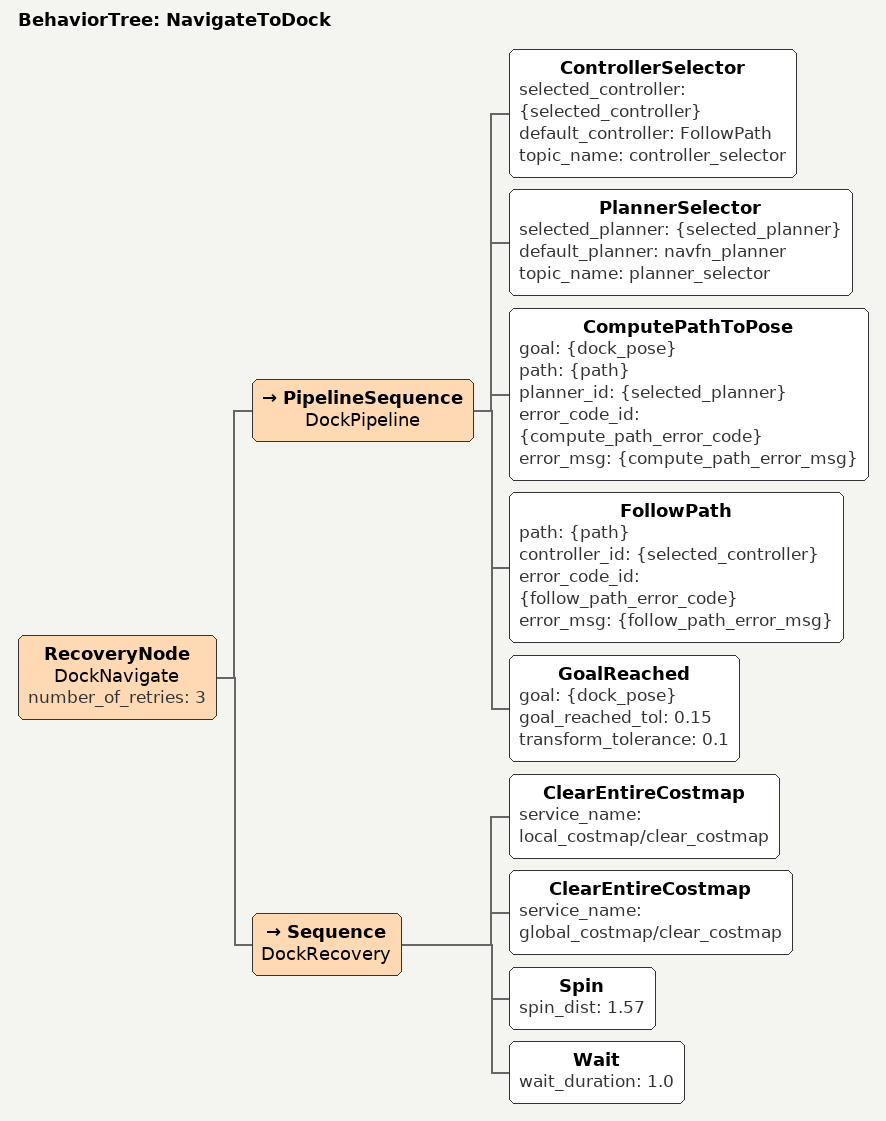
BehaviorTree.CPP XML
<!--
  自动回充：导航至 dock_pose  staging 位姿。
  完整对接动作（精对准 / 充电检测）可在后续 BT 节点就绪后扩展。
-->
<root BTCPP_format="4" main_tree_to_execute="NavigateToDock">
  <BehaviorTree ID="NavigateToDock">
    <RecoveryNode name="DockNavigate" number_of_retries="3">
      <PipelineSequence name="DockPipeline">
        <ControllerSelector
          selected_controller="{selected_controller}"
          default_controller="FollowPath"
          topic_name="controller_selector"/>
        <PlannerSelector
          selected_planner="{selected_planner}"
          default_planner="navfn_planner"
          topic_name="planner_selector"/>
        <ComputePathToPose
          goal="{dock_pose}"
          path="{path}"
          planner_id="{selected_planner}"
          error_code_id="{compute_path_error_code}"
          error_msg="{compute_path_error_msg}"/>
        <FollowPath
          path="{path}"
          controller_id="{selected_controller}"
          error_code_id="{follow_path_error_code}"
          error_msg="{follow_path_error_msg}"/>
        <GoalReached goal="{dock_pose}" goal_reached_tol="0.15" transform_tolerance="0.1"/>
      </PipelineSequence>
      <Sequence name="DockRecovery">
        <ClearEntireCostmap service_name="local_costmap/clear_costmap"/>
        <ClearEntireCostmap service_name="global_costmap/clear_costmap"/>
        <Spin spin_dist="1.57"/>
        <Wait wait_duration="1.0"/>
      </Sequence>
    </RecoveryNode>
  </BehaviorTree>
</root>
